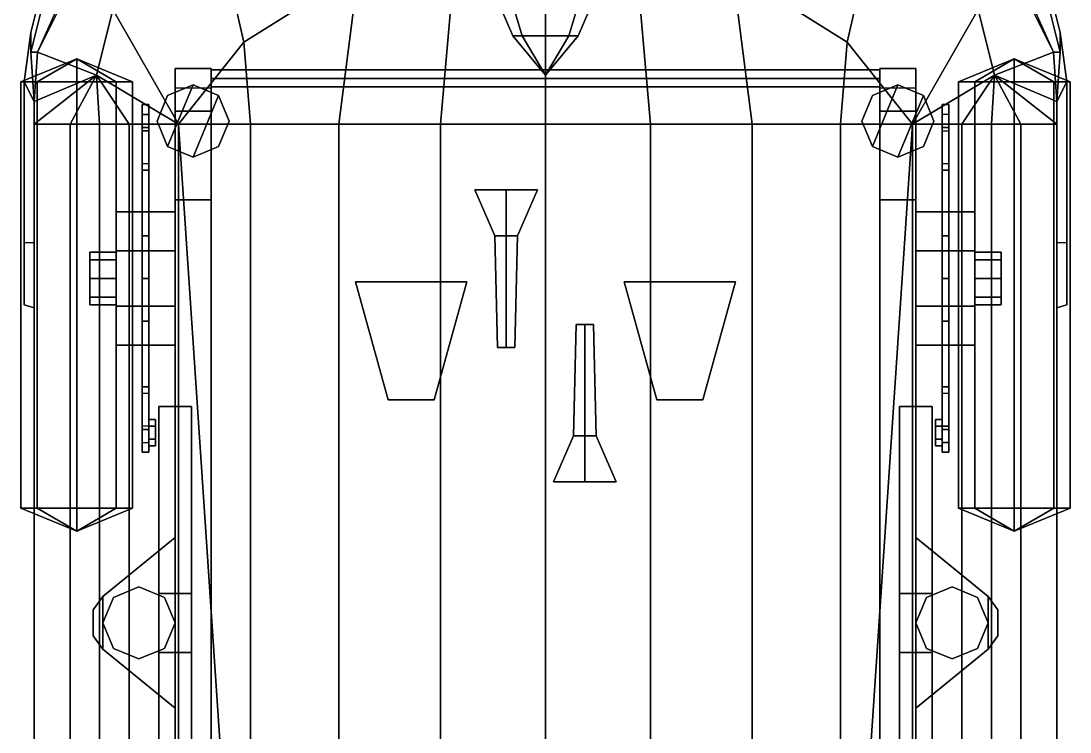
# Model space of a CAD drawing. Extents: x -1.7 to 1.7, y -8.6 to 8.6.
# Drawn here: x -1.6 to 1.6, y 4.897 to 7.065 of the extents above; entities that cross this region are included whole.
import ezdxf

# ---------------------------------------------------------------- set-up
doc = ezdxf.new("R2010")
doc.units = 0
doc.layers.get('0').update_dxf_attribs({"linetype": 'CONTINUOUS'})
doc.layers.add('BOGIE', color=5, linetype='CONTINUOUS')
doc.layers.add('ROOF', color=1, linetype='CONTINUOUS')

msp = doc.modelspace()

# ---------------------------------------------------------------- linework, layer by layer
for points in [[(-1.57, 7.03, 1.77), (-1.57, 6.97, 1.78), (-1.52, 7.17, 1.78), (-1.52, 7.23, 1.77)], [(-1.57, 7.03, 1.54), (-1.57, 7.03, 1.77), (-1.52, 7.23, 1.77), (-1.52, 7.23, 1.54)], [(1.52, 7.23, 1.54), (1.52, 7.23, 1.77), (1.57, 7.03, 1.77), (1.57, 7.03, 1.54)], [(1.52, 7.23, 1.77), (1.52, 7.17, 1.78), (1.57, 6.97, 1.78), (1.57, 7.03, 1.77)], [(-1.57, 6.97, 1.78), (-1.55, 6.97, 3.29), (-1.46, 7.17, 3.29), (-1.52, 7.17, 1.78)], [(-1.52, 7.17, 1.54), (-1.46, 7.17, 1.17), (-1.55, 6.97, 1.39), (-1.57, 6.97, 1.54)], [(-1.55, 6.97, 3.29), (-1.55, 6.97, 4.08), (-1.45, 7.17, 4.13), (-1.46, 7.17, 3.29)], [(1.46, 7.17, 3.29), (1.45, 7.17, 4.13), (1.55, 6.97, 4.08), (1.55, 6.97, 3.29)], [(1.52, 7.17, 1.78), (1.46, 7.17, 3.29), (1.55, 6.97, 3.29), (1.57, 6.97, 1.78)], [(1.57, 6.97, 1.54), (1.55, 6.97, 1.39), (1.46, 7.17, 1.17), (1.52, 7.17, 1.54)], [(-1.59, 6.88, 1.54), (-1.59, 6.88, 1.77), (-1.57, 7.03, 1.77), (-1.57, 7.03, 1.54)], [(-1.59, 6.88, 1.77), (-1.56, 6.82, 1.78), (-1.57, 6.97, 1.78), (-1.57, 7.03, 1.77)], [(1.57, 7.03, 1.77), (1.57, 6.97, 1.78), (1.56, 6.82, 1.78), (1.59, 6.88, 1.77)], [(1.57, 7.03, 1.54), (1.57, 7.03, 1.77), (1.59, 6.88, 1.77), (1.59, 6.88, 1.54)], [(-1.5502, 6.88, 1.2598), (-1.6, 6.88, 1.38), (-1.43, 6.95, 1.38)], [(-1.6, 6.88, 1.38), (-1.5502, 6.88, 1.5002), (-1.43, 6.95, 1.38)], [(-1.56, 6.82, 1.78), (-1.56, 6.82, 3.29), (-1.55, 6.97, 3.29), (-1.57, 6.97, 1.78)], [(-1.57, 6.97, 1.54), (-1.55, 6.97, 1.39), (-1.56, 6.82, 1.54)], [(-1.56, 6.82, 3.29), (-1.56, 6.82, 3.99), (-1.55, 6.97, 4.08), (-1.55, 6.97, 3.29)], [(-1.43, 6.88, 1.21), (-1.5502, 6.88, 1.2598), (-1.43, 6.95, 1.38)], [(-1.5502, 6.88, 1.5002), (-1.43, 6.88, 1.55), (-1.43, 6.95, 1.38)], [(-1.26, 6.88, 1.38), (-1.3098, 6.88, 1.2598), (-1.43, 6.95, 1.38)], [(-1.3098, 6.88, 1.2598), (-1.43, 6.88, 1.21), (-1.43, 6.95, 1.38)], [(-1.43, 6.88, 1.55), (-1.3098, 6.88, 1.5002), (-1.43, 6.95, 1.38)], [(-1.3098, 6.88, 1.5002), (-1.26, 6.88, 1.38), (-1.43, 6.95, 1.38)], [(1.3098, 6.88, 1.2598), (1.26, 6.88, 1.38), (1.43, 6.95, 1.38)], [(1.26, 6.88, 1.38), (1.3098, 6.88, 1.5002), (1.43, 6.95, 1.38)], [(1.43, 6.88, 1.21), (1.3098, 6.88, 1.2598), (1.43, 6.95, 1.38)], [(1.3098, 6.88, 1.5002), (1.43, 6.88, 1.55), (1.43, 6.95, 1.38)], [(1.6, 6.88, 1.38), (1.5502, 6.88, 1.2598), (1.43, 6.95, 1.38)], [(1.5502, 6.88, 1.2598), (1.43, 6.88, 1.21), (1.43, 6.95, 1.38)], [(1.43, 6.88, 1.55), (1.5502, 6.88, 1.5002), (1.43, 6.95, 1.38)], [(1.5502, 6.88, 1.5002), (1.6, 6.88, 1.38), (1.43, 6.95, 1.38)], [(1.57, 6.97, 1.78), (1.55, 6.97, 3.29), (1.56, 6.82, 3.29), (1.56, 6.82, 1.78)], [(1.55, 6.97, 3.29), (1.55, 6.97, 4.08), (1.56, 6.82, 3.99), (1.56, 6.82, 3.29)], [(1.56, 6.82, 1.54), (1.56, 6.82, 1.54), (1.55, 6.97, 1.39), (1.57, 6.97, 1.54)], [(-1.5502, 6.88, 1.5002), (-1.6, 6.88, 1.38), (-1.6, 5.58, 1.38), (-1.5502, 5.58, 1.5002)], [(-1.6, 6.88, 1.38), (-1.5502, 6.88, 1.2598), (-1.5502, 5.58, 1.2598), (-1.6, 5.58, 1.38)], [(-1.59, 6.39, 1.54), (-1.59, 6.2, 1.77), (-1.59, 6.88, 1.77), (-1.59, 6.88, 1.54)], [(-1.59, 6.2, 1.77), (-1.56, 6.19, 1.78), (-1.56, 6.82, 1.78), (-1.59, 6.88, 1.77)], [(-1.43, 6.88, 1.55), (-1.5502, 6.88, 1.5002), (-1.5502, 5.58, 1.5002), (-1.43, 5.58, 1.55)], [(-1.5502, 6.88, 1.2598), (-1.43, 6.88, 1.21), (-1.43, 5.58, 1.21), (-1.5502, 5.58, 1.2598)], [(-1.3098, 6.88, 1.5002), (-1.43, 6.88, 1.55), (-1.43, 5.58, 1.55), (-1.3098, 5.58, 1.5002)], [(-1.43, 6.88, 1.21), (-1.3098, 6.88, 1.2598), (-1.3098, 5.58, 1.2598), (-1.43, 5.58, 1.21)], [(-1.26, 6.88, 1.38), (-1.3098, 6.88, 1.5002), (-1.3098, 5.58, 1.5002), (-1.26, 5.58, 1.38)], [(-1.3098, 6.88, 1.2598), (-1.26, 6.88, 1.38), (-1.26, 5.58, 1.38), (-1.3098, 5.58, 1.2598)], [(1.3098, 6.88, 1.5002), (1.26, 6.88, 1.38), (1.26, 5.58, 1.38), (1.3098, 5.58, 1.5002)], [(1.26, 6.88, 1.38), (1.3098, 6.88, 1.2598), (1.3098, 5.58, 1.2598), (1.26, 5.58, 1.38)], [(1.43, 6.88, 1.55), (1.3098, 6.88, 1.5002), (1.3098, 5.58, 1.5002), (1.43, 5.58, 1.55)], [(1.3098, 6.88, 1.2598), (1.43, 6.88, 1.21), (1.43, 5.58, 1.21), (1.3098, 5.58, 1.2598)], [(1.5502, 6.88, 1.5002), (1.43, 6.88, 1.55), (1.43, 5.58, 1.55), (1.5502, 5.58, 1.5002)], [(1.43, 6.88, 1.21), (1.5502, 6.88, 1.2598), (1.5502, 5.58, 1.2598), (1.43, 5.58, 1.21)], [(1.6, 6.88, 1.38), (1.5502, 6.88, 1.5002), (1.5502, 5.58, 1.5002), (1.6, 5.58, 1.38)], [(1.5502, 6.88, 1.2598), (1.6, 6.88, 1.38), (1.6, 5.58, 1.38), (1.5502, 5.58, 1.2598)], [(1.59, 6.88, 1.77), (1.56, 6.82, 1.78), (1.56, 6.19, 1.78), (1.59, 6.2, 1.77)], [(1.59, 6.88, 1.54), (1.59, 6.88, 1.77), (1.59, 6.2, 1.77), (1.59, 6.39, 1.54)], [(-1.56, 6.82, 3.29), (-1.56, 6.75, 3.96), (-1.56, 6.82, 3.99), (-1.56, 6.82, 3.29)], [(-1.56, 6.82, 1.78), (-1.56, 6.75, 3.96), (-1.56, 6.82, 3.29), (-1.56, 6.82, 1.78)], [(-1.56, 6.19, 1.78), (-1.56, 6.75, 3.96), (-1.56, 6.75, 3.96), (-1.56, 6.82, 1.78)], [(1.56, 6.82, 3.29), (1.56, 6.82, 3.99), (1.56, 6.75, 3.96), (1.56, 6.82, 3.29)], [(1.56, 6.82, 1.78), (1.56, 6.82, 3.29), (1.56, 6.75, 3.96), (1.56, 6.82, 1.78)], [(1.56, 6.19, 1.78), (1.56, 6.82, 1.78), (1.56, 6.75, 3.96)], [(-1.56, 6.19, 1.78), (-1.56, -7.92, 1.54), (-1.56, -7.92, 3.96), (-1.56, 6.75, 3.96)], [(1.56, -7.92, 1.54), (1.56, 6.19, 1.78), (1.56, 6.75, 3.96), (1.56, -7.92, 3.96)], [(-1.56, 6.39, 1.54), (-1.56, 6.19, 1.78), (-1.59, 6.2, 1.77), (-1.59, 6.39, 1.54)], [(-1.56, 6.39, 1.54), (-1.56, -7.92, 1.54), (-1.56, -7.92, 1.54), (-1.56, 6.19, 1.78)], [(1.56, -7.92, 1.54), (1.56, 6.39, 1.54), (1.56, 6.19, 1.78), (1.56, -7.92, 1.54)], [(1.59, 6.39, 1.54), (1.59, 6.2, 1.77), (1.56, 6.19, 1.78), (1.56, 6.39, 1.54)], [(-0.24, 6.27, 4.78), (-0.24, 6.27, 4.55), (-0.58, 6.27, 4.52), (-0.58, 6.27, 4.78)], [(-0.58, 6.27, 4.52), (-0.48, 5.91, 4.53), (-0.48, 5.91, 4.67), (-0.58, 6.27, 4.78)], [(-0.58, 6.27, 4.78), (-0.48, 5.91, 4.67), (-0.34, 5.91, 4.67), (-0.24, 6.27, 4.78)], [(-0.34, 5.91, 4.67), (-0.34, 5.91, 4.54), (-0.24, 6.27, 4.55), (-0.24, 6.27, 4.78)], [(0.24, 6.27, 4.55), (0.34, 5.91, 4.54), (0.34, 5.91, 4.67), (0.24, 6.27, 4.78)], [(0.58, 6.27, 4.78), (0.58, 6.27, 4.52), (0.24, 6.27, 4.55), (0.24, 6.27, 4.78)], [(0.24, 6.27, 4.78), (0.34, 5.91, 4.67), (0.48, 5.91, 4.67), (0.58, 6.27, 4.78)], [(0.48, 5.91, 4.67), (0.48, 5.91, 4.53), (0.58, 6.27, 4.52), (0.58, 6.27, 4.78)], [(-0.48, 5.91, 4.67), (-0.48, 5.91, 4.53), (-0.34, 5.91, 4.54), (-0.34, 5.91, 4.67)], [(0.34, 5.91, 4.67), (0.34, 5.91, 4.54), (0.48, 5.91, 4.53), (0.48, 5.91, 4.67)], [(-1.5502, 5.58, 1.5002), (-1.6, 5.58, 1.38), (-1.43, 5.51, 1.38)], [(-1.6, 5.58, 1.38), (-1.5502, 5.58, 1.2598), (-1.43, 5.51, 1.38)], [(-1.43, 5.58, 1.55), (-1.5502, 5.58, 1.5002), (-1.43, 5.51, 1.38)], [(-1.5502, 5.58, 1.2598), (-1.43, 5.58, 1.21), (-1.43, 5.51, 1.38)], [(-1.26, 5.58, 1.38), (-1.3098, 5.58, 1.5002), (-1.43, 5.51, 1.38)], [(-1.3098, 5.58, 1.5002), (-1.43, 5.58, 1.55), (-1.43, 5.51, 1.38)], [(-1.43, 5.58, 1.21), (-1.3098, 5.58, 1.2598), (-1.43, 5.51, 1.38)], [(-1.3098, 5.58, 1.2598), (-1.26, 5.58, 1.38), (-1.43, 5.51, 1.38)], [(1.3098, 5.58, 1.5002), (1.26, 5.58, 1.38), (1.43, 5.51, 1.38)], [(1.26, 5.58, 1.38), (1.3098, 5.58, 1.2598), (1.43, 5.51, 1.38)], [(1.43, 5.58, 1.55), (1.3098, 5.58, 1.5002), (1.43, 5.51, 1.38)], [(1.3098, 5.58, 1.2598), (1.43, 5.58, 1.21), (1.43, 5.51, 1.38)], [(1.6, 5.58, 1.38), (1.5502, 5.58, 1.5002), (1.43, 5.51, 1.38)], [(1.5502, 5.58, 1.5002), (1.43, 5.58, 1.55), (1.43, 5.51, 1.38)], [(1.43, 5.58, 1.21), (1.5502, 5.58, 1.2598), (1.43, 5.51, 1.38)], [(1.5502, 5.58, 1.2598), (1.6, 5.58, 1.38), (1.43, 5.51, 1.38)]]:
    msp.add_3dface(points)
at = {"layer": 'BOGIE'}
for points in [[(-1.13, 6.92, 0.42), (-1.13, 6.79, 0.52), (-1.13, 6.52, 1), (-1.13, 6.92, 0.68)], [(-1.13, 6.92, 0.68), (-1.13, 6.52, 1), (-1.02, 6.52, 1), (-1.02, 6.92, 0.68)], [(-1.13, 6.86, 0.31), (-1.13, 6.79, 0.31), (-1.13, 6.79, 0.52), (-1.13, 6.92, 0.42)], [(-1.02, 6.92, 0.42), (-1.02, 6.86, 0.31), (-1.13, 6.86, 0.31), (-1.13, 6.92, 0.42)], [(-1.02, 6.92, 0.68), (-1.02, 6.92, 0.42), (-1.13, 6.92, 0.42), (-1.13, 6.92, 0.68)], [(-1.02, 6.52, 1), (-1.02, 6.79, 0.52), (-1.02, 6.92, 0.42), (-1.02, 6.92, 0.68)], [(-1.02, 6.79, 0.52), (-1.02, 6.79, 0.31), (-1.02, 6.86, 0.31), (-1.02, 6.92, 0.42)], [(1.02, 6.89, 0.58), (1.02, 6.916, 0.565), (-1.02, 6.916, 0.565), (-1.02, 6.89, 0.58)], [(1.02, 6.916, 0.565), (1.02, 6.916, 0.535), (-1.02, 6.916, 0.535), (-1.02, 6.916, 0.565)], [(1.02, 6.916, 0.535), (1.02, 6.89, 0.52), (-1.02, 6.89, 0.52), (-1.02, 6.916, 0.535)], [(1.02, 6.89, 0.66), (1.02, 6.916, 0.645), (-1.02, 6.916, 0.645), (-1.02, 6.89, 0.66)], [(1.02, 6.916, 0.645), (1.02, 6.916, 0.615), (-1.02, 6.916, 0.615), (-1.02, 6.916, 0.645)], [(1.02, 6.916, 0.615), (1.02, 6.89, 0.6), (-1.02, 6.89, 0.6), (-1.02, 6.916, 0.615)], [(1.02, 6.86, 0.31), (1.02, 6.79, 0.31), (1.02, 6.79, 0.52), (1.02, 6.92, 0.42)], [(1.13, 6.92, 0.42), (1.13, 6.86, 0.31), (1.02, 6.86, 0.31), (1.02, 6.92, 0.42)], [(1.02, 6.92, 0.42), (1.02, 6.79, 0.52), (1.02, 6.52, 1), (1.02, 6.92, 0.68)], [(1.13, 6.92, 0.68), (1.13, 6.92, 0.42), (1.02, 6.92, 0.42), (1.02, 6.92, 0.68)], [(1.02, 6.92, 0.68), (1.02, 6.52, 1), (1.13, 6.52, 1), (1.13, 6.92, 0.68)], [(1.13, 6.79, 0.52), (1.13, 6.79, 0.31), (1.13, 6.86, 0.31), (1.13, 6.92, 0.42)], [(1.13, 6.52, 1), (1.13, 6.79, 0.52), (1.13, 6.92, 0.42), (1.13, 6.92, 0.68)], [(1.02, 6.89, 0.52), (1.02, 6.864, 0.535), (-1.02, 6.864, 0.535), (-1.02, 6.89, 0.52)], [(1.02, 6.864, 0.565), (1.02, 6.89, 0.58), (-1.02, 6.89, 0.58), (-1.02, 6.864, 0.565)], [(1.02, 6.89, 0.6), (1.02, 6.864, 0.615), (-1.02, 6.864, 0.615), (-1.02, 6.89, 0.6)], [(1.02, 6.864, 0.645), (1.02, 6.89, 0.66), (-1.02, 6.89, 0.66), (-1.02, 6.864, 0.645)], [(-1.1528, 6.6822, 0.56), (-1.075, 6.87, 0.56), (-1.1528, 6.8378, 0.56), (-1.185, 6.76, 0.56)], [(-1.075, 6.87, 0.21), (-1.1528, 6.8378, 0.21), (-1.1528, 6.8378, 0.56), (-1.075, 6.87, 0.56)], [(-1.075, 6.65, 0.56), (-0.9972, 6.8378, 0.56), (-1.075, 6.87, 0.56), (-1.1528, 6.6822, 0.56)], [(-0.9972, 6.8378, 0.21), (-1.075, 6.87, 0.21), (-1.075, 6.87, 0.56), (-0.9972, 6.8378, 0.56)], [(1.02, 6.864, 0.535), (1.02, 6.864, 0.565), (-1.02, 6.864, 0.565), (-1.02, 6.864, 0.535)], [(1.02, 6.864, 0.615), (1.02, 6.864, 0.645), (-1.02, 6.864, 0.645), (-1.02, 6.864, 0.615)], [(0.9972, 6.8378, 0.56), (0.965, 6.76, 0.56), (0.9972, 6.6822, 0.56), (1.075, 6.87, 0.56)], [(1.075, 6.87, 0.21), (0.9972, 6.8378, 0.21), (0.9972, 6.8378, 0.56), (1.075, 6.87, 0.56)], [(1.075, 6.87, 0.56), (0.9972, 6.6822, 0.56), (1.075, 6.65, 0.56), (1.1528, 6.8378, 0.56)], [(1.1528, 6.8378, 0.21), (1.075, 6.87, 0.21), (1.075, 6.87, 0.56), (1.1528, 6.8378, 0.56)], [(-1.1528, 6.8378, 0.21), (-1.185, 6.76, 0.21), (-1.185, 6.76, 0.56), (-1.1528, 6.8378, 0.56)], [(-0.9972, 6.6822, 0.56), (-0.965, 6.76, 0.56), (-0.9972, 6.8378, 0.56), (-1.075, 6.65, 0.56)], [(-0.965, 6.76, 0.21), (-0.9972, 6.8378, 0.21), (-0.9972, 6.8378, 0.56), (-0.965, 6.76, 0.56)], [(0.9972, 6.8378, 0.21), (0.965, 6.76, 0.21), (0.965, 6.76, 0.56), (0.9972, 6.8378, 0.56)], [(1.1528, 6.8378, 0.56), (1.075, 6.65, 0.56), (1.1528, 6.6822, 0.56), (1.185, 6.76, 0.56)], [(1.185, 6.76, 0.21), (1.1528, 6.8378, 0.21), (1.1528, 6.8378, 0.56), (1.185, 6.76, 0.56)], [(-1.23, 6.81, 0.66), (-1.23, 6.74, 0.75), (-1.21, 6.74, 0.75), (-1.21, 6.81, 0.66)], [(-1.23, 6.81, 0.62), (-1.23, 6.63, 0.69), (-1.23, 6.74, 0.75), (-1.23, 6.81, 0.66)], [(-1.23, 6.78, 0.58), (-1.23, 6.73, 0.58), (-1.23, 6.63, 0.69), (-1.23, 6.81, 0.62)], [(-1.21, 6.81, 0.66), (-1.21, 6.81, 0.62), (-1.23, 6.81, 0.62), (-1.23, 6.81, 0.66)], [(-1.21, 6.81, 0.62), (-1.21, 6.78, 0.58), (-1.23, 6.78, 0.58), (-1.23, 6.81, 0.62)], [(-1.21, 6.74, 0.75), (-1.21, 6.63, 0.69), (-1.21, 6.81, 0.62), (-1.21, 6.81, 0.66)], [(-1.21, 6.63, 0.69), (-1.21, 6.73, 0.58), (-1.21, 6.78, 0.58), (-1.21, 6.81, 0.62)], [(-1.13, 6.79, 0.52), (-1.13, 6.52, 0.76), (-1.13, 6.52, 1), (-1.13, 6.79, 0.52)], [(-1.13, 6.79, 0.52), (-1.13, 6.79, 0.31), (-1.02, 6.79, 0.31), (-1.02, 6.79, 0.52)], [(-1.02, 6.52, 1), (-1.02, 6.52, 0.76), (-1.02, 6.79, 0.52)], [(1.02, 6.79, 0.52), (1.02, 6.79, 0.31), (1.13, 6.79, 0.31), (1.13, 6.79, 0.52)], [(1.02, 6.79, 0.52), (1.02, 6.52, 0.76), (1.02, 6.52, 1), (1.02, 6.79, 0.52)], [(1.13, 6.52, 1), (1.13, 6.52, 0.76), (1.13, 6.79, 0.52)], [(1.23, 6.81, 0.62), (1.23, 6.78, 0.58), (1.21, 6.78, 0.58), (1.21, 6.81, 0.62)], [(1.21, 6.78, 0.58), (1.21, 6.73, 0.58), (1.21, 6.63, 0.69), (1.21, 6.81, 0.62)], [(1.21, 6.81, 0.62), (1.21, 6.63, 0.69), (1.21, 6.74, 0.75), (1.21, 6.81, 0.66)], [(1.21, 6.81, 0.66), (1.21, 6.74, 0.75), (1.23, 6.74, 0.75), (1.23, 6.81, 0.66)], [(1.23, 6.81, 0.66), (1.23, 6.81, 0.62), (1.21, 6.81, 0.62), (1.21, 6.81, 0.66)], [(1.23, 6.63, 0.69), (1.23, 6.73, 0.58), (1.23, 6.78, 0.58), (1.23, 6.81, 0.62)], [(1.23, 6.74, 0.75), (1.23, 6.63, 0.69), (1.23, 6.81, 0.62), (1.23, 6.81, 0.66)], [(-1.21, 6.78, 0.58), (-1.21, 6.73, 0.58), (-1.23, 6.73, 0.58), (-1.23, 6.78, 0.58)], [(-1.185, 6.76, 0.21), (-1.1528, 6.6822, 0.21), (-1.1528, 6.6822, 0.56), (-1.185, 6.76, 0.56)], [(-0.9972, 6.6822, 0.21), (-0.965, 6.76, 0.21), (-0.965, 6.76, 0.56), (-0.9972, 6.6822, 0.56)], [(0.965, 6.76, 0.21), (0.9972, 6.6822, 0.21), (0.9972, 6.6822, 0.56), (0.965, 6.76, 0.56)], [(1.1528, 6.6822, 0.21), (1.185, 6.76, 0.21), (1.185, 6.76, 0.56), (1.1528, 6.6822, 0.56)], [(-1.23, 6.74, 0.75), (-1.23, 6.61, 0.84), (-1.21, 6.61, 0.84), (-1.21, 6.74, 0.75)], [(-1.23, 6.63, 0.69), (-1.23, 6.58, 0.72), (-1.23, 6.61, 0.84), (-1.23, 6.74, 0.75)], [(-1.23, 6.63, 0.69), (-1.23, 6.73, 0.58), (-1.21, 6.73, 0.58), (-1.21, 6.63, 0.69)], [(-1.21, 6.61, 0.84), (-1.21, 6.58, 0.72), (-1.21, 6.63, 0.69), (-1.21, 6.74, 0.75)], [(1.21, 6.63, 0.69), (1.21, 6.58, 0.72), (1.21, 6.61, 0.84), (1.21, 6.74, 0.75)], [(1.21, 6.74, 0.75), (1.21, 6.61, 0.84), (1.23, 6.61, 0.84), (1.23, 6.74, 0.75)], [(1.21, 6.63, 0.69), (1.21, 6.73, 0.58), (1.23, 6.73, 0.58), (1.23, 6.63, 0.69)], [(1.23, 6.61, 0.84), (1.23, 6.58, 0.72), (1.23, 6.63, 0.69), (1.23, 6.74, 0.75)], [(-1.1528, 6.6822, 0.21), (-1.075, 6.65, 0.21), (-1.075, 6.65, 0.56), (-1.1528, 6.6822, 0.56)], [(-1.075, 6.65, 0.21), (-0.9972, 6.6822, 0.21), (-0.9972, 6.6822, 0.56), (-1.075, 6.65, 0.56)], [(0.9972, 6.6822, 0.21), (1.075, 6.65, 0.21), (1.075, 6.65, 0.56), (0.9972, 6.6822, 0.56)], [(1.075, 6.65, 0.21), (1.1528, 6.6822, 0.21), (1.1528, 6.6822, 0.56), (1.075, 6.65, 0.56)], [(-1.23, 6.61, 0.84), (-1.23, 6.41, 0.9), (-1.21, 6.41, 0.9), (-1.21, 6.61, 0.84)], [(-1.23, 6.58, 0.72), (-1.23, 6.43, 0.74), (-1.23, 6.41, 0.9), (-1.23, 6.61, 0.84)], [(-1.21, 6.41, 0.9), (-1.21, 6.43, 0.74), (-1.21, 6.58, 0.72), (-1.21, 6.61, 0.84)], [(1.21, 6.61, 0.84), (1.21, 6.41, 0.9), (1.23, 6.41, 0.9), (1.23, 6.61, 0.84)], [(1.21, 6.58, 0.72), (1.21, 6.43, 0.74), (1.21, 6.41, 0.9), (1.21, 6.61, 0.84)], [(1.23, 6.41, 0.9), (1.23, 6.43, 0.74), (1.23, 6.58, 0.72), (1.23, 6.61, 0.84)], [(-1.02, 1.85, 1), (-1.02, 6.52, 1), (-1.13, 6.52, 1), (-1.13, 1.85, 1)], [(-1.13, 6.52, 1), (-1.13, 6.52, 0.76), (-1.13, 1.85, 0.76), (-1.13, 1.85, 1)], [(-1.02, 1.85, 0.76), (-1.02, 6.52, 0.76), (-1.02, 6.52, 1), (-1.02, 1.85, 1)], [(1.02, 6.52, 1), (1.02, 1.85, 1), (1.13, 1.85, 1), (1.13, 6.52, 1)], [(1.02, 6.52, 0.76), (1.02, 1.85, 0.76), (1.02, 1.85, 1), (1.02, 6.52, 1)], [(1.13, 1.85, 1), (1.13, 1.85, 0.76), (1.13, 6.52, 0.76), (1.13, 6.52, 1)], [(-1.31, 6.4833, 0.6042), (-1.31, 6.3642, 0.7233), (-1.13, 6.3642, 0.7233), (-1.13, 6.4833, 0.6042)], [(-1.31, 6.3366, 0.5766), (-1.31, 6.28, 0.6), (-1.31, 6.3642, 0.7233), (-1.31, 6.4833, 0.6042)], [(-1.31, 6.3642, 0.3167), (-1.31, 6.4833, 0.4358), (-1.13, 6.4833, 0.4358), (-1.13, 6.3642, 0.3167)], [(-1.31, 6.3366, 0.4634), (-1.31, 6.36, 0.52), (-1.31, 6.4833, 0.4358), (-1.31, 6.3642, 0.3167)], [(-1.31, 6.4833, 0.4358), (-1.31, 6.4833, 0.6042), (-1.13, 6.4833, 0.6042), (-1.13, 6.4833, 0.4358)], [(-1.31, 6.36, 0.52), (-1.31, 6.3366, 0.5766), (-1.31, 6.4833, 0.6042), (-1.31, 6.4833, 0.4358)], [(1.31, 6.3642, 0.7233), (1.31, 6.4833, 0.6042), (1.13, 6.4833, 0.6042), (1.13, 6.3642, 0.7233)], [(1.31, 6.4833, 0.6042), (1.31, 6.4833, 0.4358), (1.13, 6.4833, 0.4358), (1.13, 6.4833, 0.6042)], [(1.31, 6.4833, 0.4358), (1.31, 6.3642, 0.3167), (1.13, 6.3642, 0.3167), (1.13, 6.4833, 0.4358)], [(1.31, 6.3366, 0.5766), (1.31, 6.36, 0.52), (1.31, 6.4833, 0.6042), (1.31, 6.3642, 0.7233)], [(1.31, 6.36, 0.52), (1.31, 6.3366, 0.4634), (1.31, 6.4833, 0.4358), (1.31, 6.4833, 0.6042)], [(1.31, 6.3366, 0.4634), (1.31, 6.28, 0.44), (1.31, 6.3642, 0.3167), (1.31, 6.4833, 0.4358)], [(-1.23, 6.43, 0.74), (-1.23, 6.28, 0.75), (-1.23, 6.28, 0.91), (-1.23, 6.41, 0.9)], [(-1.23, 6.41, 0.9), (-1.23, 6.28, 0.91), (-1.21, 6.28, 0.91), (-1.21, 6.41, 0.9)], [(-1.21, 6.28, 0.91), (-1.21, 6.28, 0.75), (-1.21, 6.43, 0.74), (-1.21, 6.41, 0.9)], [(1.21, 6.43, 0.74), (1.21, 6.28, 0.75), (1.21, 6.28, 0.91), (1.21, 6.41, 0.9)], [(1.21, 6.41, 0.9), (1.21, 6.28, 0.91), (1.23, 6.28, 0.91), (1.23, 6.41, 0.9)], [(1.23, 6.28, 0.91), (1.23, 6.28, 0.75), (1.23, 6.43, 0.74), (1.23, 6.41, 0.9)], [(-1.39, 6.36, 0.52), (-1.39, 6.3366, 0.5766), (-1.31, 6.3366, 0.5766), (-1.31, 6.36, 0.52)], [(-1.39, 6.3366, 0.4634), (-1.39, 6.36, 0.52), (-1.31, 6.36, 0.52), (-1.31, 6.3366, 0.4634)], [(-1.39, 6.36, 0.52), (-1.39, 6.2234, 0.4634), (-1.39, 6.2, 0.52), (-1.39, 6.3366, 0.5766)], [(-1.39, 6.3366, 0.4634), (-1.39, 6.28, 0.44), (-1.39, 6.2234, 0.4634), (-1.39, 6.36, 0.52)], [(-1.39, 6.3366, 0.5766), (-1.39, 6.28, 0.6), (-1.31, 6.28, 0.6), (-1.31, 6.3366, 0.5766)], [(-1.39, 6.28, 0.44), (-1.39, 6.3366, 0.4634), (-1.31, 6.3366, 0.4634), (-1.31, 6.28, 0.44)], [(-1.39, 6.3366, 0.5766), (-1.39, 6.2, 0.52), (-1.39, 6.2234, 0.5766), (-1.39, 6.28, 0.6)], [(-1.31, 6.28, 0.6), (-1.31, 6.2234, 0.5766), (-1.31, 6.1958, 0.7233), (-1.31, 6.3642, 0.7233)], [(-1.31, 6.28, 0.44), (-1.31, 6.3366, 0.4634), (-1.31, 6.3642, 0.3167), (-1.31, 6.1958, 0.3167)], [(-1.31, 6.1958, 0.3167), (-1.31, 6.3642, 0.3167), (-1.13, 6.3642, 0.3167), (-1.13, 6.1958, 0.3167)], [(-1.31, 6.3642, 0.7233), (-1.31, 6.1958, 0.7233), (-1.13, 6.1958, 0.7233), (-1.13, 6.3642, 0.7233)], [(1.31, 6.1958, 0.7233), (1.31, 6.3642, 0.7233), (1.13, 6.3642, 0.7233), (1.13, 6.1958, 0.7233)], [(1.31, 6.3642, 0.3167), (1.31, 6.1958, 0.3167), (1.13, 6.1958, 0.3167), (1.13, 6.3642, 0.3167)], [(1.31, 6.28, 0.6), (1.31, 6.3366, 0.5766), (1.31, 6.3642, 0.7233), (1.31, 6.1958, 0.7233)], [(1.31, 6.28, 0.44), (1.31, 6.2234, 0.4634), (1.31, 6.1958, 0.3167), (1.31, 6.3642, 0.3167)], [(1.39, 6.3366, 0.5766), (1.39, 6.36, 0.52), (1.31, 6.36, 0.52), (1.31, 6.3366, 0.5766)], [(1.39, 6.36, 0.52), (1.39, 6.3366, 0.4634), (1.31, 6.3366, 0.4634), (1.31, 6.36, 0.52)], [(1.39, 6.28, 0.6), (1.39, 6.3366, 0.5766), (1.31, 6.3366, 0.5766), (1.31, 6.28, 0.6)], [(1.39, 6.3366, 0.4634), (1.39, 6.28, 0.44), (1.31, 6.28, 0.44), (1.31, 6.3366, 0.4634)], [(1.39, 6.2234, 0.5766), (1.39, 6.36, 0.52), (1.39, 6.3366, 0.5766), (1.39, 6.28, 0.6)], [(1.39, 6.2, 0.52), (1.39, 6.3366, 0.4634), (1.39, 6.36, 0.52), (1.39, 6.2234, 0.5766)], [(1.39, 6.2234, 0.4634), (1.39, 6.28, 0.44), (1.39, 6.3366, 0.4634), (1.39, 6.2, 0.52)], [(-1.39, 6.28, 0.6), (-1.39, 6.2234, 0.5766), (-1.31, 6.2234, 0.5766), (-1.31, 6.28, 0.6)], [(-1.39, 6.2234, 0.4634), (-1.39, 6.28, 0.44), (-1.31, 6.28, 0.44), (-1.31, 6.2234, 0.4634)], [(-1.31, 6.2234, 0.4634), (-1.31, 6.28, 0.44), (-1.31, 6.1958, 0.3167), (-1.31, 6.0767, 0.4358)], [(-1.23, 6.28, 0.91), (-1.23, 6.28, 0.75), (-1.23, 6.13, 0.74), (-1.23, 6.15, 0.9)], [(-1.21, 6.15, 0.9), (-1.21, 6.28, 0.91), (-1.23, 6.28, 0.91), (-1.23, 6.15, 0.9)], [(-1.21, 6.13, 0.74), (-1.21, 6.28, 0.75), (-1.21, 6.28, 0.91), (-1.21, 6.15, 0.9)], [(1.23, 6.15, 0.9), (1.23, 6.28, 0.91), (1.21, 6.28, 0.91), (1.21, 6.15, 0.9)], [(1.21, 6.28, 0.91), (1.21, 6.28, 0.75), (1.21, 6.13, 0.74), (1.21, 6.15, 0.9)], [(1.23, 6.13, 0.74), (1.23, 6.28, 0.75), (1.23, 6.28, 0.91), (1.23, 6.15, 0.9)], [(1.39, 6.2234, 0.5766), (1.39, 6.28, 0.6), (1.31, 6.28, 0.6), (1.31, 6.2234, 0.5766)], [(1.39, 6.28, 0.44), (1.39, 6.2234, 0.4634), (1.31, 6.2234, 0.4634), (1.31, 6.28, 0.44)], [(1.31, 6.2234, 0.5766), (1.31, 6.28, 0.6), (1.31, 6.1958, 0.7233), (1.31, 6.0767, 0.6042)], [(-1.39, 6.2234, 0.5766), (-1.39, 6.2, 0.52), (-1.31, 6.2, 0.52), (-1.31, 6.2234, 0.5766)], [(-1.39, 6.2, 0.52), (-1.39, 6.2234, 0.4634), (-1.31, 6.2234, 0.4634), (-1.31, 6.2, 0.52)], [(-1.31, 6.2234, 0.5766), (-1.31, 6.2, 0.52), (-1.31, 6.0767, 0.6042), (-1.31, 6.1958, 0.7233)], [(-1.31, 6.2, 0.52), (-1.31, 6.2234, 0.4634), (-1.31, 6.0767, 0.4358), (-1.31, 6.0767, 0.6042)], [(1.39, 6.2, 0.52), (1.39, 6.2234, 0.5766), (1.31, 6.2234, 0.5766), (1.31, 6.2, 0.52)], [(1.39, 6.2234, 0.4634), (1.39, 6.2, 0.52), (1.31, 6.2, 0.52), (1.31, 6.2234, 0.4634)], [(1.31, 6.2234, 0.4634), (1.31, 6.2, 0.52), (1.31, 6.0767, 0.4358), (1.31, 6.1958, 0.3167)], [(1.31, 6.2, 0.52), (1.31, 6.2234, 0.5766), (1.31, 6.0767, 0.6042), (1.31, 6.0767, 0.4358)], [(-1.31, 6.1958, 0.7233), (-1.31, 6.0767, 0.6042), (-1.13, 6.0767, 0.6042), (-1.13, 6.1958, 0.7233)], [(-1.31, 6.0767, 0.4358), (-1.31, 6.1958, 0.3167), (-1.13, 6.1958, 0.3167), (-1.13, 6.0767, 0.4358)], [(1.31, 6.0767, 0.6042), (1.31, 6.1958, 0.7233), (1.13, 6.1958, 0.7233), (1.13, 6.0767, 0.6042)], [(1.31, 6.1958, 0.3167), (1.31, 6.0767, 0.4358), (1.13, 6.0767, 0.4358), (1.13, 6.1958, 0.3167)], [(-1.21, 5.95, 0.84), (-1.21, 6.15, 0.9), (-1.23, 6.15, 0.9), (-1.23, 5.95, 0.84)], [(-1.23, 6.15, 0.9), (-1.23, 6.13, 0.74), (-1.23, 5.98, 0.72), (-1.23, 5.95, 0.84)], [(-1.21, 5.98, 0.72), (-1.21, 6.13, 0.74), (-1.21, 6.15, 0.9), (-1.21, 5.95, 0.84)], [(1.21, 6.15, 0.9), (1.21, 6.13, 0.74), (1.21, 5.98, 0.72), (1.21, 5.95, 0.84)], [(1.23, 5.95, 0.84), (1.23, 6.15, 0.9), (1.21, 6.15, 0.9), (1.21, 5.95, 0.84)], [(1.23, 5.98, 0.72), (1.23, 6.13, 0.74), (1.23, 6.15, 0.9), (1.23, 5.95, 0.84)], [(-1.31, 6.0767, 0.6042), (-1.31, 6.0767, 0.4358), (-1.13, 6.0767, 0.4358), (-1.13, 6.0767, 0.6042)], [(1.31, 6.0767, 0.4358), (1.31, 6.0767, 0.6042), (1.13, 6.0767, 0.6042), (1.13, 6.0767, 0.4358)], [(-1.23, 5.95, 0.84), (-1.23, 5.98, 0.72), (-1.23, 5.93, 0.69), (-1.23, 5.82, 0.75)], [(-1.21, 5.93, 0.69), (-1.21, 5.98, 0.72), (-1.21, 5.95, 0.84), (-1.21, 5.82, 0.75)], [(1.21, 5.95, 0.84), (1.21, 5.98, 0.72), (1.21, 5.93, 0.69), (1.21, 5.82, 0.75)], [(1.23, 5.93, 0.69), (1.23, 5.98, 0.72), (1.23, 5.95, 0.84), (1.23, 5.82, 0.75)], [(-1.21, 5.82, 0.75), (-1.21, 5.95, 0.84), (-1.23, 5.95, 0.84), (-1.23, 5.82, 0.75)], [(-1.21, 5.93, 0.69), (-1.21, 5.83, 0.58), (-1.23, 5.83, 0.58), (-1.23, 5.93, 0.69)], [(-1.23, 5.93, 0.69), (-1.23, 5.83, 0.58), (-1.23, 5.78, 0.58), (-1.23, 5.75, 0.62)], [(-1.23, 5.82, 0.75), (-1.23, 5.93, 0.69), (-1.23, 5.75, 0.62), (-1.23, 5.75, 0.66)], [(-1.21, 5.78, 0.58), (-1.21, 5.83, 0.58), (-1.21, 5.93, 0.69), (-1.21, 5.75, 0.62)], [(-1.21, 5.75, 0.62), (-1.21, 5.93, 0.69), (-1.21, 5.82, 0.75), (-1.21, 5.75, 0.66)], [(1.23, 5.82, 0.75), (1.23, 5.95, 0.84), (1.21, 5.95, 0.84), (1.21, 5.82, 0.75)], [(1.21, 5.82, 0.75), (1.21, 5.93, 0.69), (1.21, 5.75, 0.62), (1.21, 5.75, 0.66)], [(1.21, 5.93, 0.69), (1.21, 5.83, 0.58), (1.21, 5.78, 0.58), (1.21, 5.75, 0.62)], [(1.23, 5.93, 0.69), (1.23, 5.83, 0.58), (1.21, 5.83, 0.58), (1.21, 5.93, 0.69)], [(1.23, 5.75, 0.62), (1.23, 5.93, 0.69), (1.23, 5.82, 0.75), (1.23, 5.75, 0.66)], [(1.23, 5.78, 0.58), (1.23, 5.83, 0.58), (1.23, 5.93, 0.69), (1.23, 5.75, 0.62)], [(-1.18, 5.14, 0.65), (-1.18, 5.89, 0.45), (-1.18, 4.57, 0.45), (-1.18, 4.57, 0.5)], [(-1.18, 5.89, 0.45), (-1.18, 5.14, 0.65), (-1.18, 5.32, 0.65), (-1.18, 5.89, 0.5)], [(-1.18, 5.89, 0.5), (-1.18, 5.32, 0.65), (-1.08, 5.32, 0.65), (-1.08, 5.89, 0.5)], [(-1.08, 5.89, 0.5), (-1.08, 5.89, 0.45), (-1.18, 5.89, 0.45), (-1.18, 5.89, 0.5)], [(-1.08, 4.57, 0.45), (-1.08, 5.89, 0.45), (-1.08, 5.14, 0.65), (-1.08, 4.57, 0.5)], [(-1.08, 5.32, 0.65), (-1.08, 5.14, 0.65), (-1.08, 5.89, 0.45), (-1.08, 5.89, 0.5)], [(1.08, 5.89, 0.45), (1.08, 4.57, 0.45), (1.08, 5.32, 0.65), (1.08, 5.89, 0.5)], [(1.18, 5.89, 0.5), (1.18, 5.89, 0.45), (1.08, 5.89, 0.45), (1.08, 5.89, 0.5)], [(1.08, 5.89, 0.5), (1.08, 5.32, 0.65), (1.18, 5.32, 0.65), (1.18, 5.89, 0.5)], [(1.18, 5.32, 0.65), (1.18, 4.57, 0.45), (1.18, 5.89, 0.45), (1.18, 5.89, 0.5)], [(-1.19, 5.85, 0.64), (-1.19, 5.85, 0.42), (-1.21, 5.85, 0.42), (-1.21, 5.85, 0.64)], [(-1.19, 5.85, 0.42), (-1.19, 5.83, 0.38), (-1.21, 5.83, 0.38), (-1.21, 5.85, 0.42)], [(-1.21, 5.85, 0.64), (-1.21, 5.83, 0.68), (-1.19, 5.83, 0.68), (-1.19, 5.85, 0.64)], [(-1.21, 5.85, 0.42), (-1.21, 5.77, 0.42), (-1.21, 5.77, 0.64), (-1.21, 5.85, 0.64)], [(-1.21, 5.83, 0.38), (-1.21, 5.79, 0.38), (-1.21, 5.77, 0.42), (-1.21, 5.85, 0.42)], [(-1.21, 5.79, 0.68), (-1.21, 5.83, 0.68), (-1.21, 5.85, 0.64), (-1.21, 5.77, 0.64)], [(-1.19, 5.79, 0.68), (-1.19, 5.83, 0.68), (-1.21, 5.83, 0.68), (-1.21, 5.79, 0.68)], [(-1.19, 5.77, 0.64), (-1.19, 5.77, 0.42), (-1.19, 5.85, 0.42), (-1.19, 5.85, 0.64)], [(-1.19, 5.77, 0.42), (-1.19, 5.79, 0.38), (-1.19, 5.83, 0.38), (-1.19, 5.85, 0.42)], [(1.21, 5.85, 0.42), (1.21, 5.83, 0.38), (1.19, 5.83, 0.38), (1.19, 5.85, 0.42)], [(1.19, 5.85, 0.42), (1.19, 5.83, 0.38), (1.19, 5.79, 0.38), (1.19, 5.77, 0.42)], [(1.19, 5.85, 0.64), (1.19, 5.85, 0.42), (1.19, 5.77, 0.42), (1.19, 5.77, 0.64)], [(1.21, 5.85, 0.64), (1.21, 5.85, 0.42), (1.19, 5.85, 0.42), (1.19, 5.85, 0.64)], [(1.19, 5.85, 0.64), (1.19, 5.83, 0.68), (1.21, 5.83, 0.68), (1.21, 5.85, 0.64)], [(1.19, 5.83, 0.68), (1.19, 5.79, 0.68), (1.21, 5.79, 0.68), (1.21, 5.83, 0.68)], [(1.21, 5.79, 0.38), (1.21, 5.83, 0.38), (1.21, 5.85, 0.42), (1.21, 5.77, 0.42)], [(1.21, 5.77, 0.42), (1.21, 5.85, 0.42), (1.21, 5.85, 0.64), (1.21, 5.77, 0.64)], [(1.21, 5.83, 0.68), (1.21, 5.79, 0.68), (1.21, 5.77, 0.64), (1.21, 5.85, 0.64)], [(1.21, 5.78, 0.58), (1.21, 5.83, 0.58), (1.23, 5.83, 0.58), (1.23, 5.78, 0.58)], [(-1.21, 5.75, 0.66), (-1.21, 5.82, 0.75), (-1.23, 5.82, 0.75), (-1.23, 5.75, 0.66)], [(1.23, 5.75, 0.66), (1.23, 5.82, 0.75), (1.21, 5.82, 0.75), (1.21, 5.75, 0.66)], [(-1.23, 5.75, 0.62), (-1.23, 5.78, 0.58), (-1.21, 5.78, 0.58), (-1.21, 5.75, 0.62)], [(-1.21, 5.77, 0.42), (-1.21, 5.79, 0.38), (-1.19, 5.79, 0.38), (-1.19, 5.77, 0.42)], [(-1.19, 5.77, 0.64), (-1.19, 5.79, 0.68), (-1.21, 5.79, 0.68), (-1.21, 5.77, 0.64)], [(-1.21, 5.77, 0.64), (-1.21, 5.77, 0.42), (-1.19, 5.77, 0.42), (-1.19, 5.77, 0.64)], [(1.19, 5.77, 0.42), (1.19, 5.79, 0.38), (1.21, 5.79, 0.38), (1.21, 5.77, 0.42)], [(1.21, 5.77, 0.64), (1.21, 5.79, 0.68), (1.19, 5.79, 0.68), (1.19, 5.77, 0.64)], [(1.19, 5.77, 0.64), (1.19, 5.77, 0.42), (1.21, 5.77, 0.42), (1.21, 5.77, 0.64)], [(1.21, 5.75, 0.62), (1.21, 5.78, 0.58), (1.23, 5.78, 0.58), (1.23, 5.75, 0.62)], [(-1.23, 5.75, 0.66), (-1.23, 5.75, 0.62), (-1.21, 5.75, 0.62), (-1.21, 5.75, 0.66)], [(1.21, 5.75, 0.66), (1.21, 5.75, 0.62), (1.23, 5.75, 0.62), (1.23, 5.75, 0.66)], [(-1.13, 4.97, 0.76), (-1.13, 5.49, 0.76), (-1.35, 5.31, 0.76), (-1.35, 5.15, 0.76)], [(-1.13, 5.49, 0.76), (-1.13, 5.49, 0.73), (-1.35, 5.31, 0.73), (-1.35, 5.31, 0.76)], [(1.35, 5.31, 0.76), (1.35, 5.31, 0.73), (1.13, 5.49, 0.73), (1.13, 5.49, 0.76)], [(1.13, 5.49, 0.76), (1.13, 4.97, 0.76), (1.35, 5.15, 0.76), (1.35, 5.31, 0.76)], [(-1.24, 5.34, 0.38), (-1.3178, 5.3078, 0.38), (-1.3178, 5.3078, 0.73), (-1.24, 5.34, 0.73)], [(-1.1622, 5.3078, 0.38), (-1.24, 5.34, 0.38), (-1.24, 5.34, 0.73), (-1.1622, 5.3078, 0.73)], [(-1.18, 5.32, 0.65), (-1.18, 5.14, 0.65), (-1.08, 5.14, 0.65), (-1.08, 5.32, 0.65)], [(1.08, 5.14, 0.65), (1.08, 5.32, 0.65), (1.08, 4.57, 0.45), (1.08, 4.57, 0.5)], [(1.18, 5.14, 0.65), (1.18, 5.32, 0.65), (1.08, 5.32, 0.65), (1.08, 5.14, 0.65)], [(1.24, 5.34, 0.38), (1.1622, 5.3078, 0.38), (1.1622, 5.3078, 0.73), (1.24, 5.34, 0.73)], [(1.18, 4.57, 0.45), (1.18, 5.32, 0.65), (1.18, 5.14, 0.65), (1.18, 4.57, 0.5)], [(1.3178, 5.3078, 0.38), (1.24, 5.34, 0.38), (1.24, 5.34, 0.73), (1.3178, 5.3078, 0.73)], [(-1.38, 5.27, 0.76), (-1.38, 5.19, 0.76), (-1.35, 5.15, 0.76), (-1.35, 5.31, 0.76)], [(-1.35, 5.31, 0.76), (-1.35, 5.31, 0.73), (-1.38, 5.27, 0.73), (-1.38, 5.27, 0.76)], [(-1.3178, 5.3078, 0.38), (-1.35, 5.23, 0.38), (-1.35, 5.23, 0.73), (-1.3178, 5.3078, 0.73)], [(-1.13, 5.23, 0.38), (-1.1622, 5.3078, 0.38), (-1.1622, 5.3078, 0.73), (-1.13, 5.23, 0.73)], [(1.1622, 5.3078, 0.38), (1.13, 5.23, 0.38), (1.13, 5.23, 0.73), (1.1622, 5.3078, 0.73)], [(1.35, 5.23, 0.38), (1.3178, 5.3078, 0.38), (1.3178, 5.3078, 0.73), (1.35, 5.23, 0.73)], [(1.38, 5.19, 0.76), (1.38, 5.27, 0.76), (1.35, 5.31, 0.76), (1.35, 5.15, 0.76)], [(1.38, 5.27, 0.76), (1.38, 5.27, 0.73), (1.35, 5.31, 0.73), (1.35, 5.31, 0.76)], [(-1.38, 5.27, 0.73), (-1.38, 5.19, 0.73), (-1.38, 5.19, 0.76), (-1.38, 5.27, 0.76)], [(1.38, 5.19, 0.73), (1.38, 5.27, 0.73), (1.38, 5.27, 0.76), (1.38, 5.19, 0.76)], [(-1.35, 5.23, 0.38), (-1.3178, 5.1522, 0.38), (-1.3178, 5.1522, 0.73), (-1.35, 5.23, 0.73)], [(-1.1622, 5.1522, 0.38), (-1.13, 5.23, 0.38), (-1.13, 5.23, 0.73), (-1.1622, 5.1522, 0.73)], [(1.13, 5.23, 0.38), (1.1622, 5.1522, 0.38), (1.1622, 5.1522, 0.73), (1.13, 5.23, 0.73)], [(1.3178, 5.1522, 0.38), (1.35, 5.23, 0.38), (1.35, 5.23, 0.73), (1.3178, 5.1522, 0.73)], [(-1.38, 5.19, 0.76), (-1.38, 5.19, 0.73), (-1.35, 5.15, 0.73), (-1.35, 5.15, 0.76)], [(1.35, 5.15, 0.76), (1.35, 5.15, 0.73), (1.38, 5.19, 0.73), (1.38, 5.19, 0.76)], [(-1.3178, 5.1522, 0.38), (-1.24, 5.12, 0.38), (-1.24, 5.12, 0.73), (-1.3178, 5.1522, 0.73)], [(-1.24, 5.12, 0.38), (-1.1622, 5.1522, 0.38), (-1.1622, 5.1522, 0.73), (-1.24, 5.12, 0.73)], [(1.1622, 5.1522, 0.38), (1.24, 5.12, 0.38), (1.24, 5.12, 0.73), (1.1622, 5.1522, 0.73)], [(1.24, 5.12, 0.38), (1.3178, 5.1522, 0.38), (1.3178, 5.1522, 0.73), (1.24, 5.12, 0.73)], [(-1.35, 5.15, 0.76), (-1.35, 5.15, 0.73), (-1.13, 4.97, 0.73), (-1.13, 4.97, 0.76)], [(-1.08, 4.57, 0.5), (-1.08, 5.14, 0.65), (-1.18, 5.14, 0.65), (-1.18, 4.57, 0.5)], [(1.18, 4.57, 0.5), (1.18, 5.14, 0.65), (1.08, 5.14, 0.65), (1.08, 4.57, 0.5)], [(1.13, 4.97, 0.76), (1.13, 4.97, 0.73), (1.35, 5.15, 0.73), (1.35, 5.15, 0.76)]]:
    msp.add_3dface(points, dxfattribs=at)
at = {"layer": 'ROOF'}
for points in [[(-1.03, 7.48, 4.4), (-0.92, 7, 4.44), (-0.57, 7.22, 4.49), (-0.72, 7.62, 4.43)], [(0.72, 7.62, 4.43), (0.57, 7.22, 4.49), (0.92, 7, 4.44), (1.03, 7.48, 4.4)], [(-1.32, 7.1, 4.32), (-1.12, 6.75, 4.4), (-0.92, 7, 4.44), (-1.03, 7.48, 4.4)], [(1.03, 7.48, 4.4), (0.92, 7, 4.44), (1.12, 6.75, 4.4), (1.32, 7.1, 4.32)], [(-0.27, 7.32, 4.52), (-0.32, 6.75, 4.55), (0, 6.75, 4.56), (0, 7.35, 4.53)], [(0, 7.35, 4.53), (0, 6.75, 4.56), (0.32, 6.75, 4.55), (0.27, 7.32, 4.52)], [(-0.57, 7.22, 4.49), (-0.63, 6.75, 4.52), (-0.32, 6.75, 4.55), (-0.27, 7.32, 4.52)], [(0.27, 7.32, 4.52), (0.32, 6.75, 4.55), (0.63, 6.75, 4.52), (0.57, 7.22, 4.49)], [(-0.92, 7, 4.44), (-0.9, 6.75, 4.46), (-0.63, 6.75, 4.52), (-0.57, 7.22, 4.49)], [(-0.1344, 7.23, 4.7244), (-0.19, 7.23, 4.59), (-0.1, 7.02, 4.59), (-0.0707, 7.02, 4.6607)], [(-0.19, 7.23, 4.59), (-0.1344, 7.23, 4.4556), (-0.0707, 7.02, 4.5193), (-0.1, 7.02, 4.59)], [(0, 7.23, 4.78), (-0.1344, 7.23, 4.7244), (-0.0707, 7.02, 4.6607), (0, 7.02, 4.69)], [(0.1344, 7.23, 4.7244), (0, 7.23, 4.78), (0, 7.02, 4.69), (0.0707, 7.02, 4.6607)], [(0.19, 7.23, 4.59), (0.1344, 7.23, 4.7244), (0.0707, 7.02, 4.6607), (0.1, 7.02, 4.59)], [(0.1344, 7.23, 4.4556), (0.19, 7.23, 4.59), (0.1, 7.02, 4.59), (0.0707, 7.02, 4.5193)], [(0.57, 7.22, 4.49), (0.63, 6.75, 4.52), (0.9, 6.75, 4.46), (0.92, 7, 4.44)], [(-1.55, 6.97, 4.08), (-1.37, 6.9, 4.29), (-1.32, 7.1, 4.32), (-1.45, 7.17, 4.13)], [(1.45, 7.17, 4.13), (1.32, 7.1, 4.32), (1.37, 6.9, 4.29), (1.55, 6.97, 4.08)], [(-1.37, 6.9, 4.29), (-1.12, 6.75, 4.4), (-1.12, 6.75, 4.4), (-1.32, 7.1, 4.32)], [(1.32, 7.1, 4.32), (1.12, 6.75, 4.4), (1.12, 6.75, 4.4), (1.37, 6.9, 4.29)], [(-0.0707, 7.02, 4.6607), (-0.1, 7.02, 4.59), (0, 6.9, 4.5525)], [(-0.1, 7.02, 4.59), (-0.0707, 7.02, 4.5193), (0, 6.9, 4.5525)], [(0, 7.02, 4.69), (-0.0707, 7.02, 4.6607), (0, 6.9, 4.5525)], [(0.1, 7.02, 4.59), (0.0707, 7.02, 4.6607), (0, 6.9, 4.5525)], [(0.0707, 7.02, 4.6607), (0, 7.02, 4.69), (0, 6.9, 4.5525)], [(0.0707, 7.02, 4.5193), (0.1, 7.02, 4.59), (0, 6.9, 4.5525)], [(-1.12, 6.75, 4.4), (-0.9, 6.75, 4.46), (-0.9, 6.75, 4.46), (-0.92, 7, 4.44)], [(0.92, 7, 4.44), (0.9, 6.75, 4.46), (1.12, 6.75, 4.4)], [(-1.56, 6.82, 3.99), (-1.56, 6.82, 3.99), (-1.37, 6.9, 4.29), (-1.55, 6.97, 4.08)], [(1.55, 6.97, 4.08), (1.37, 6.9, 4.29), (1.56, 6.82, 3.99), (1.55, 6.97, 4.08)], [(-1.56, 6.75, 3.96), (-1.45, 6.75, 4.2), (-1.45, 6.75, 4.2), (-1.37, 6.9, 4.29)], [(-1.56, 6.75, 3.96), (-1.56, 6.75, 3.96), (-1.37, 6.9, 4.29), (-1.56, 6.82, 3.99)], [(-1.45, 6.75, 4.2), (-1.36, 6.75, 4.3), (-1.36, 6.75, 4.3), (-1.37, 6.9, 4.29)], [(-1.27, 6.75, 4.35), (-1.12, 6.75, 4.4), (-1.12, 6.75, 4.4), (-1.37, 6.9, 4.29)], [(-1.36, 6.75, 4.3), (-1.27, 6.75, 4.35), (-1.27, 6.75, 4.35), (-1.37, 6.9, 4.29)], [(1.37, 6.9, 4.29), (1.12, 6.75, 4.4), (1.12, 6.75, 4.4), (1.27, 6.75, 4.35)], [(1.37, 6.9, 4.29), (1.27, 6.75, 4.35), (1.27, 6.75, 4.35), (1.36, 6.75, 4.3)], [(1.37, 6.9, 4.29), (1.36, 6.75, 4.3), (1.36, 6.75, 4.3), (1.45, 6.75, 4.2)], [(1.56, 6.82, 3.99), (1.37, 6.9, 4.29), (1.56, 6.75, 3.96), (1.56, 6.82, 3.99)], [(1.37, 6.9, 4.29), (1.45, 6.75, 4.2), (1.45, 6.75, 4.2), (1.56, 6.75, 3.96)], [(-1.56, 6.75, 3.96), (-1.56, -7.92, 3.96), (-1.45, -7.92, 4.2), (-1.45, 6.75, 4.2)], [(-1.45, 6.75, 4.2), (-1.45, -7.92, 4.2), (-1.36, -7.92, 4.3), (-1.36, 6.75, 4.3)], [(-1.36, 6.75, 4.3), (-1.36, -7.92, 4.3), (-1.27, -7.92, 4.35), (-1.27, 6.75, 4.35)], [(-1.27, 6.75, 4.35), (-1.27, -7.92, 4.35), (-1.12, -7.92, 4.4), (-1.12, 6.75, 4.4)], [(-1.12, 6.75, 4.4), (-0.92, 3.78, 4.4545), (-0.9, 3.78, 4.46), (-0.9, 6.75, 4.46)], [(-1.12, 6.75, 4.4), (-1.12, -7.92, 4.4), (-0.92, 2.11, 4.4545), (-0.92, 3.78, 4.4545)], [(-0.9, 6.75, 4.46), (-0.9, 3.78, 4.46), (-0.63, 3.78, 4.52), (-0.63, 6.75, 4.52)], [(-0.63, 6.75, 4.52), (-0.63, 3.78, 4.52), (-0.32, 3.78, 4.55), (-0.32, 6.75, 4.55)], [(-0.32, 6.75, 4.55), (-0.32, 3.78, 4.55), (0, 3.78, 4.56), (0, 6.75, 4.56)], [(0, 6.75, 4.56), (0, 3.78, 4.56), (0.32, 3.78, 4.55), (0.32, 6.75, 4.55)], [(0.63, 3.78, 4.52), (0.63, 6.75, 4.52), (0.32, 6.75, 4.55), (0.32, 3.78, 4.55)], [(0.9, 3.78, 4.46), (0.9, 6.75, 4.46), (0.63, 6.75, 4.52), (0.63, 3.78, 4.52)], [(0.92, 3.78, 4.4545), (1.12, 6.75, 4.4), (0.9, 6.75, 4.46), (0.9, 3.78, 4.46)], [(1.12, -7.92, 4.4), (1.12, 6.75, 4.4), (0.92, 3.78, 4.4545), (0.92, 2.11, 4.4545)], [(1.27, -7.92, 4.35), (1.27, 6.75, 4.35), (1.12, 6.75, 4.4), (1.12, -7.92, 4.4)], [(1.36, -7.92, 4.3), (1.36, 6.75, 4.3), (1.27, 6.75, 4.35), (1.27, -7.92, 4.35)], [(1.45, -7.92, 4.2), (1.45, 6.75, 4.2), (1.36, 6.75, 4.3), (1.36, -7.92, 4.3)], [(1.56, -7.92, 3.96), (1.56, 6.75, 3.96), (1.45, 6.75, 4.2), (1.45, -7.92, 4.2)], [(-0.12, 6.55, 4.84), (-0.2153, 6.55, 4.785), (-0.1546, 6.41, 4.75), (-0.12, 6.41, 4.77)], [(-0.2153, 6.55, 4.785), (-0.2153, 6.55, 4.675), (-0.1546, 6.41, 4.71), (-0.1546, 6.41, 4.75)], [(-0.2153, 6.55, 4.675), (-0.12, 6.55, 4.62), (-0.12, 6.41, 4.69), (-0.1546, 6.41, 4.71)], [(-0.0247, 6.55, 4.785), (-0.2153, 6.55, 4.675), (-0.2153, 6.55, 4.785), (-0.12, 6.55, 4.84)], [(-0.0247, 6.55, 4.675), (-0.12, 6.55, 4.62), (-0.2153, 6.55, 4.675), (-0.0247, 6.55, 4.785)], [(-0.12, 6.55, 4.62), (-0.0247, 6.55, 4.675), (-0.0854, 6.41, 4.71), (-0.12, 6.41, 4.69)], [(-0.0247, 6.55, 4.785), (-0.12, 6.55, 4.84), (-0.12, 6.41, 4.77), (-0.0854, 6.41, 4.75)], [(-0.0247, 6.55, 4.675), (-0.0247, 6.55, 4.785), (-0.0854, 6.41, 4.75), (-0.0854, 6.41, 4.71)], [(-0.12, 6.41, 4.77), (-0.1546, 6.41, 4.75), (-0.146, 6.07, 4.745), (-0.12, 6.07, 4.76)], [(-0.1546, 6.41, 4.75), (-0.1546, 6.41, 4.71), (-0.146, 6.07, 4.715), (-0.146, 6.07, 4.745)], [(-0.1546, 6.41, 4.71), (-0.12, 6.41, 4.69), (-0.12, 6.07, 4.7), (-0.146, 6.07, 4.715)], [(-0.12, 6.41, 4.69), (-0.0854, 6.41, 4.71), (-0.094, 6.07, 4.715), (-0.12, 6.07, 4.7)], [(-0.0854, 6.41, 4.75), (-0.12, 6.41, 4.77), (-0.12, 6.07, 4.76), (-0.094, 6.07, 4.745)], [(-0.0854, 6.41, 4.71), (-0.0854, 6.41, 4.75), (-0.094, 6.07, 4.745), (-0.094, 6.07, 4.715)], [(0.12, 5.8, 4.69), (0.0854, 5.8, 4.71), (0.094, 6.14, 4.715), (0.12, 6.14, 4.7)], [(0.0854, 5.8, 4.71), (0.0854, 5.8, 4.75), (0.094, 6.14, 4.745), (0.094, 6.14, 4.715)], [(0.0854, 5.8, 4.75), (0.12, 5.8, 4.77), (0.12, 6.14, 4.76), (0.094, 6.14, 4.745)], [(0.094, 6.14, 4.745), (0.12, 6.14, 4.76), (0.146, 6.14, 4.745), (0.094, 6.14, 4.715)], [(0.094, 6.14, 4.715), (0.146, 6.14, 4.745), (0.146, 6.14, 4.715), (0.12, 6.14, 4.7)], [(0.12, 5.8, 4.77), (0.1546, 5.8, 4.75), (0.146, 6.14, 4.745), (0.12, 6.14, 4.76)], [(0.1546, 5.8, 4.71), (0.12, 5.8, 4.69), (0.12, 6.14, 4.7), (0.146, 6.14, 4.715)], [(0.1546, 5.8, 4.75), (0.1546, 5.8, 4.71), (0.146, 6.14, 4.715), (0.146, 6.14, 4.745)], [(-0.12, 6.07, 4.76), (-0.146, 6.07, 4.745), (-0.146, 6.07, 4.715), (-0.094, 6.07, 4.745)], [(-0.094, 6.07, 4.745), (-0.146, 6.07, 4.715), (-0.12, 6.07, 4.7), (-0.094, 6.07, 4.715)], [(0.12, 5.66, 4.62), (0.0247, 5.66, 4.675), (0.0854, 5.8, 4.71), (0.12, 5.8, 4.69)], [(0.0247, 5.66, 4.675), (0.0247, 5.66, 4.785), (0.0854, 5.8, 4.75), (0.0854, 5.8, 4.71)], [(0.0247, 5.66, 4.785), (0.12, 5.66, 4.84), (0.12, 5.8, 4.77), (0.0854, 5.8, 4.75)], [(0.12, 5.66, 4.84), (0.2153, 5.66, 4.785), (0.1546, 5.8, 4.75), (0.12, 5.8, 4.77)], [(0.2153, 5.66, 4.675), (0.12, 5.66, 4.62), (0.12, 5.8, 4.69), (0.1546, 5.8, 4.71)], [(0.2153, 5.66, 4.785), (0.2153, 5.66, 4.675), (0.1546, 5.8, 4.71), (0.1546, 5.8, 4.75)], [(0.0247, 5.66, 4.675), (0.2153, 5.66, 4.785), (0.12, 5.66, 4.84), (0.0247, 5.66, 4.785)], [(0.12, 5.66, 4.62), (0.2153, 5.66, 4.675), (0.2153, 5.66, 4.785), (0.0247, 5.66, 4.675)]]:
    msp.add_3dface(points, dxfattribs=at)

doc.saveas('drawing.dxf')
